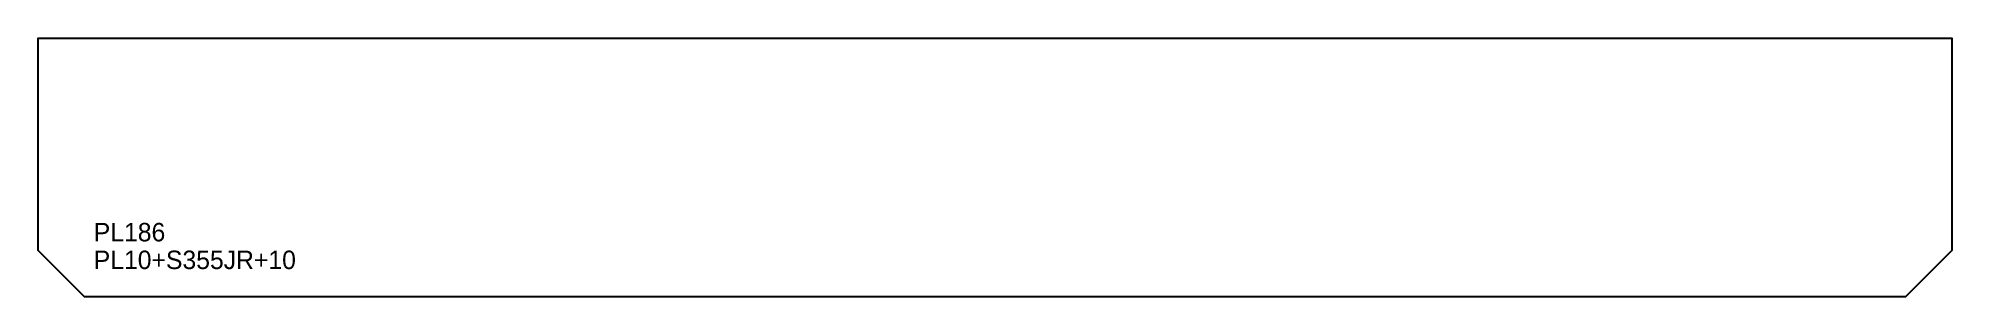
# Model space of a CAD drawing. Extents: x 0 to 1035, y 0 to 140.
import ezdxf

# ---------------------------------------------------------------- set-up
doc = ezdxf.new("R2010")
doc.units = 0
for name, color, linetype in [('CUT', 7, 'CONTINUOUS'), ('SCRIBE', 3, 'CONTINUOUS'), ('TEXT', 7, 'CONTINUOUS')]:
    doc.layers.add(name, color=color, linetype=linetype)

msp = doc.modelspace()

# ---------------------------------------------------------------- linework, layer by layer
at = {"layer": 'CUT', "color": 7, "linetype": 'CONTINUOUS'}
msp.add_lwpolyline([(0, 25), (0, 140), (1034.59, 140), (1034.59, 25), (1009.59, 0), (25, 0)], close=True, dxfattribs=at)

# ---------------------------------------------------------------- texts
at = {"layer": 'SCRIBE', "color": 3}
msp.add_text('PL186', height=10, dxfattribs=at).set_placement((30, 30))
at = {"layer": 'TEXT', "color": 7}
msp.add_text('PL10+S355JR+10', height=10, dxfattribs=at).set_placement((30, 15))

doc.saveas('drawing.dxf')
